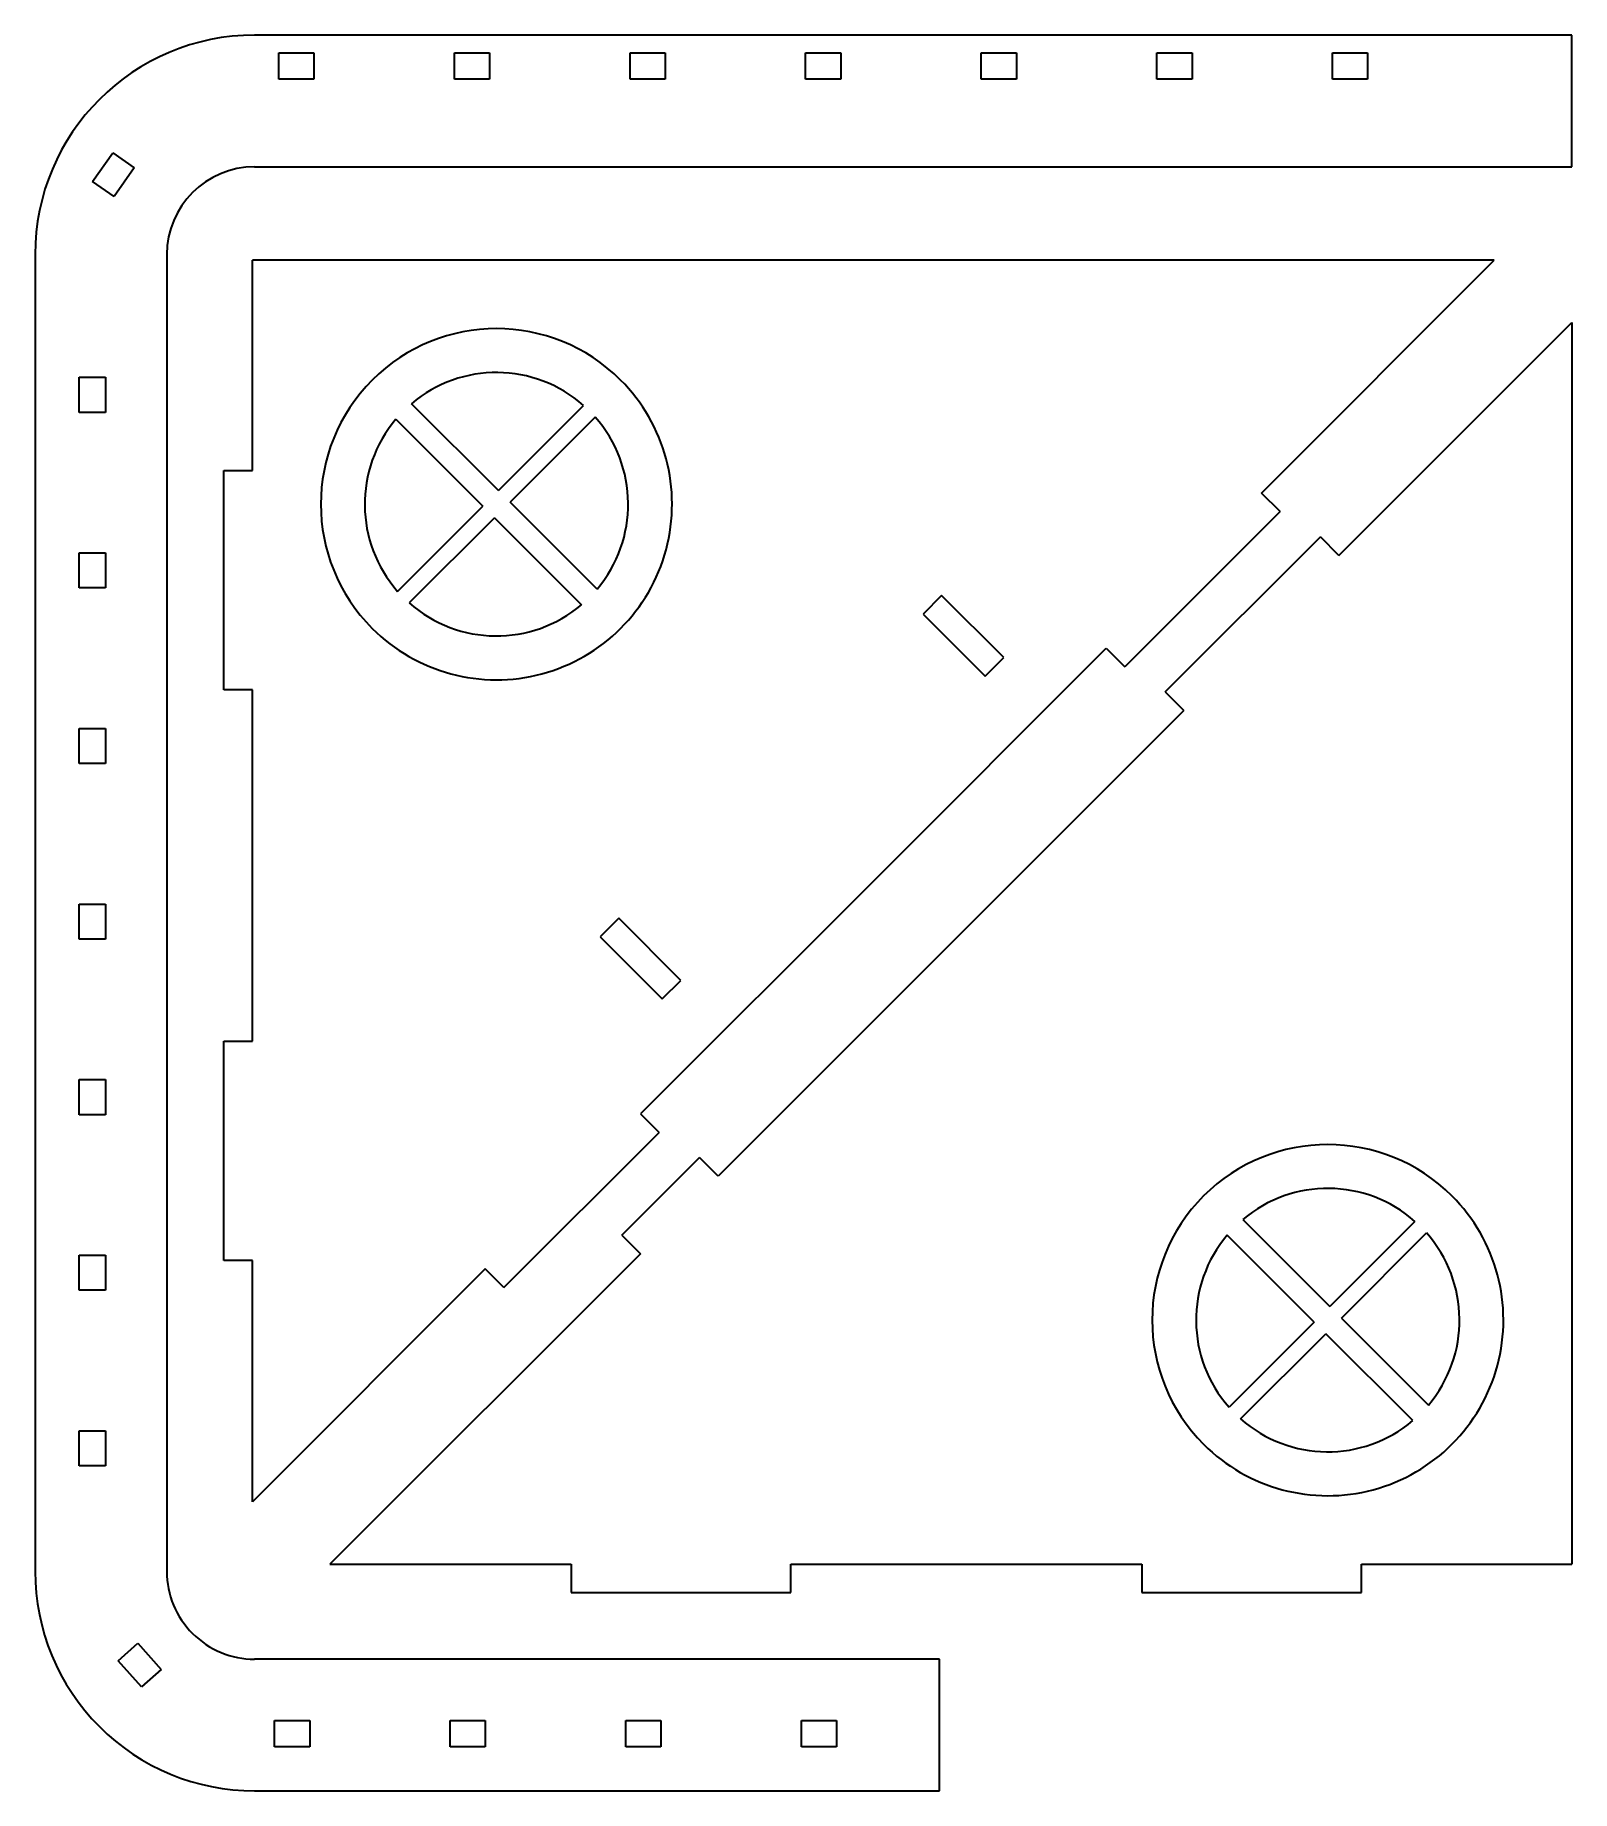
# Model space of a CAD drawing. Extents: x 4 to 354, y 2 to 402.
import ezdxf

# ---------------------------------------------------------------- set-up
doc = ezdxf.new("R2010")
doc.units = 0

msp = doc.modelspace()

# ---------------------------------------------------------------- linework, layer by layer
at = {"color": 7, "lineweight": 35}
for p, q in [((353.747894, 401.981964), (53.74789, 401.981964)), ((353.747894, 371.981964), (353.747894, 401.981964)), ((53.74789, 371.981964), (353.747894, 371.981964)), ((3.747891, 351.981964), (3.747891, 51.981956)), ((33.74789, 351.981964), (33.74789, 51.981956)), ((336.074188, 350.690521), (53.23148, 350.690521)), ((53.23148, 302.790833), (53.23148, 350.690521)), ((283.041168, 297.657501), (336.074188, 350.690521)), ((300.705994, 283.459717), (353.738983, 336.492737)), ((353.738983, 336.492737), (353.738983, 53.650028)), ((109.257133, 298.200409), (89.443542, 318.013977)), ((109.257133, 298.200409), (128.661087, 317.60437)), ((85.908012, 314.478455), (105.721596, 294.664856)), ((131.312744, 314.952728), (111.908783, 295.548737)), ((46.731476, 252.790833), (46.73148, 302.790833)), ((86.317635, 275.260895), (105.721596, 294.664856)), ((108.373245, 292.013214), (88.969284, 272.609253)), ((108.373245, 292.013214), (128.186844, 272.199615)), ((131.722382, 275.735168), (111.908783, 295.548737)), ((287.283813, 293.414856), (251.928482, 258.05954)), ((261.108002, 252.347031), (296.463348, 287.702362)), ((224.351318, 260.180847), (210.209183, 274.322998)), ((194.652832, 209.269165), (247.685837, 262.302185)), ((53.23148, 172.790833), (53.231483, 252.790833)), ((212.317642, 195.071381), (265.350647, 248.104385)), ((194.652832, 209.269165), (141.619827, 156.23616)), ((212.317642, 195.071381), (159.284637, 142.038376)), ((46.73148, 122.79084), (46.731476, 172.790833)), ((110.507126, 116.638176), (145.862473, 151.993515)), ((137.364319, 128.603348), (155.041992, 146.281021)), ((278.78363, 132.14093), (298.597229, 112.327332)), ((295.061707, 108.791794), (275.248108, 128.605392)), ((318.00119, 131.731293), (298.597229, 112.327332)), ((301.248871, 109.675682), (320.652832, 129.079636)), ((141.606964, 124.360703), (70.896286, 53.650028)), ((53.23148, 67.847809), (53.23148, 122.790833)), ((106.264488, 120.880821), (53.23148, 67.847809)), ((295.061707, 108.791794), (275.657715, 89.387833)), ((301.248871, 109.675682), (321.062469, 89.862091)), ((278.309387, 86.736183), (297.713348, 106.140144)), ((317.526917, 86.326561), (297.713348, 106.140144)), ((70.896286, 53.650028), (125.83931, 53.650028)), ((175.83931, 53.650028), (255.83931, 53.650032)), ((305.839325, 53.650028), (353.738983, 53.650028)), ((125.839317, 47.150028), (175.83931, 47.150024)), ((255.83931, 47.150024), (305.839294, 47.150028)), ((209.747894, 31.981956), (53.74789, 31.981956)), ((209.747894, 1.981957), (209.747894, 31.981956)), ((53.74789, 1.981957), (209.747894, 1.981957))]:
    msp.add_line(p, q, dxfattribs=at)
at = {"color": 7, "lineweight": 35, "ltscale": 0.2}
for p, q in [((59.23362, 397.981964), (67.23362, 397.981964)), ((99.23362, 397.981964), (107.23362, 397.981964)), ((139.233627, 397.981964), (147.233627, 397.981964)), ((179.233627, 397.981964), (187.233627, 397.981964)), ((219.233627, 397.981964), (227.233627, 397.981964)), ((259.233612, 397.981964), (267.233612, 397.981964)), ((299.233612, 397.981964), (307.233612, 397.981964)), ((67.23362, 391.981964), (59.23362, 391.981964)), ((107.23362, 391.981964), (99.23362, 391.981964)), ((147.233627, 391.981964), (139.233627, 391.981964)), ((187.233627, 391.981964), (179.233627, 391.981964)), ((227.233627, 391.981964), (219.233627, 391.981964)), ((267.233612, 391.981964), (259.233612, 391.981964)), ((307.233612, 391.981964), (299.233612, 391.981964)), ((16.836693, 368.610992), (21.413082, 375.172729)), ((26.3344, 371.740448), (21.758011, 365.17868)), ((13.747891, 316.026215), (13.747891, 324.026215)), ((19.74789, 324.026215), (19.74789, 316.026215)), ((13.747891, 276.026215), (13.747891, 284.026215)), ((19.74789, 284.026215), (19.74789, 276.026215)), ((13.747891, 236.02623), (13.747891, 244.02623)), ((19.74789, 244.02623), (19.74789, 236.02623)), ((13.747891, 196.02623), (13.747891, 204.02623)), ((19.74789, 204.02623), (19.74789, 196.02623)), ((13.747891, 156.02623), (13.747891, 164.02623)), ((19.74789, 164.02623), (19.74789, 156.02623)), ((13.747891, 116.026222), (13.747891, 124.026222)), ((19.74789, 124.026222), (19.74789, 116.026222)), ((13.747891, 76.026222), (13.747891, 84.026222)), ((19.74789, 84.026222), (19.74789, 76.026222)), ((27.14542, 35.636742), (32.463951, 29.660688)), ((27.981911, 25.671791), (22.66338, 31.647844)), ((58.278366, 17.981956), (66.278366, 17.981956)), ((98.278366, 17.981956), (106.278366, 17.981956)), ((138.278366, 17.981956), (146.278366, 17.981956)), ((178.278366, 17.981956), (186.278366, 17.981956)), ((66.278366, 11.981957), (58.278366, 11.981957)), ((106.278366, 11.981957), (98.278366, 11.981957)), ((146.278366, 11.981957), (138.278366, 11.981957)), ((186.278366, 11.981957), (178.278366, 11.981957))]:
    msp.add_line(p, q, dxfattribs=at)
at = {"color": 7, "lineweight": 35, "ltscale": 0.15}
for p, q in [((59.23362, 391.981964), (59.23362, 397.981964)), ((67.23362, 397.981964), (67.23362, 391.981964)), ((99.23362, 391.981964), (99.23362, 397.981964)), ((107.23362, 397.981964), (107.23362, 391.981964)), ((139.233627, 391.981964), (139.233627, 397.981964)), ((147.233627, 397.981964), (147.233627, 391.981964)), ((179.233627, 391.981964), (179.233627, 397.981964)), ((187.233627, 397.981964), (187.233627, 391.981964)), ((219.233627, 391.981964), (219.233627, 397.981964)), ((227.233627, 397.981964), (227.233627, 391.981964)), ((259.233612, 391.981964), (259.233612, 397.981964)), ((267.233612, 397.981964), (267.233612, 391.981964)), ((299.233612, 391.981964), (299.233612, 397.981964)), ((307.233612, 397.981964), (307.233612, 391.981964)), ((21.413082, 375.172729), (26.3344, 371.740448)), ((21.758011, 365.17868), (16.836693, 368.610992)), ((13.747891, 324.026215), (19.74789, 324.026215)), ((19.74789, 316.026215), (13.747891, 316.026215)), ((287.283813, 293.414856), (283.041168, 297.657501)), ((13.747891, 284.026215), (19.74789, 284.026215)), ((300.705994, 283.459717), (296.463348, 287.702362)), ((19.74789, 276.026215), (13.747891, 276.026215)), ((210.209183, 274.322998), (205.966537, 270.080353)), ((220.108673, 255.938217), (224.351318, 260.180847)), ((247.685837, 262.302185), (251.928482, 258.05954)), ((261.108002, 252.347031), (265.350647, 248.104385)), ((13.747891, 244.02623), (19.74789, 244.02623)), ((19.74789, 236.02623), (13.747891, 236.02623)), ((13.747891, 204.02623), (19.74789, 204.02623)), ((136.670074, 200.78389), (132.427429, 196.541245)), ((19.74789, 196.02623), (13.747891, 196.02623)), ((146.569565, 182.399109), (150.81221, 186.641754)), ((13.747891, 164.02623), (19.74789, 164.02623)), ((19.74789, 156.02623), (13.747891, 156.02623)), ((141.619827, 156.23616), (145.862473, 151.993515)), ((159.284637, 142.038376), (155.041992, 146.281021)), ((137.364319, 128.603348), (141.606964, 124.360703)), ((13.747891, 124.026222), (19.74789, 124.026222)), ((110.507126, 116.638176), (106.264488, 120.880821)), ((19.74789, 116.026222), (13.747891, 116.026222)), ((13.747891, 84.026222), (19.74789, 84.026222)), ((19.74789, 76.026222), (13.747891, 76.026222)), ((22.66338, 31.647844), (27.14542, 35.636742)), ((32.463951, 29.660688), (27.981911, 25.671791)), ((58.278366, 11.981957), (58.278366, 17.981956)), ((66.278366, 17.981956), (66.278366, 11.981957)), ((98.278366, 11.981957), (98.278366, 17.981956)), ((106.278366, 17.981956), (106.278366, 11.981957)), ((138.278366, 11.981957), (138.278366, 17.981956)), ((146.278366, 17.981956), (146.278366, 11.981957)), ((178.278366, 11.981957), (178.278366, 17.981956)), ((186.278366, 17.981956), (186.278366, 11.981957))]:
    msp.add_line(p, q, dxfattribs=at)
at = {"color": 7, "lineweight": 35, "ltscale": 0.1625}
for p, q in [((46.73148, 302.790833), (53.23148, 302.790833)), ((53.231483, 252.790833), (46.731476, 252.790833)), ((46.731476, 172.790833), (53.23148, 172.790833)), ((53.23148, 122.790833), (46.73148, 122.79084)), ((125.83931, 53.650028), (125.839317, 47.150028)), ((175.83931, 47.150024), (175.83931, 53.650028)), ((255.83931, 53.650032), (255.83931, 47.150024)), ((305.839294, 47.150028), (305.839325, 53.650028))]:
    msp.add_line(p, q, dxfattribs=at)
at = {"color": 7, "lineweight": 35, "ltscale": 0.5}
for p, q in [((205.966537, 270.080353), (220.108673, 255.938217)), ((150.81221, 186.641754), (136.670074, 200.78389)), ((132.427429, 196.541245), (146.569565, 182.399109))]:
    msp.add_line(p, q, dxfattribs=at)
at = {"color": 7, "lineweight": 35}
for centre, radius, start, end in [((53.74789, 351.981964), 50, 90.000003, 179.999995), ((53.74789, 351.981964), 20, 90.000003, 179.999995), ((108.815186, 295.106812), 40, 45.000001, 225), ((108.815186, 295.106812), 30, 48.58332, 130.21981), ((108.815186, 295.106812), 40, 225, 45.000001), ((108.815186, 295.106812), 30, 139.78019, 221.416678), ((108.815186, 295.106812), 30, 319.780192, 41.416679), ((108.815186, 295.106812), 30, 228.583322, 310.219809), ((298.155273, 109.233734), 40, 45.000001, 225), ((298.155273, 109.233734), 40, 225, 45.000001), ((298.155273, 109.233734), 30, 48.58332, 130.21981), ((298.155273, 109.233734), 30, 139.78019, 221.416678), ((298.155273, 109.233734), 30, 319.780192, 41.416679), ((298.155273, 109.233734), 30, 228.583322, 310.219809), ((53.74789, 51.981956), 50, 179.999995, 269.999997), ((53.74789, 51.981956), 20, 179.999995, 269.999997)]:
    msp.add_arc(centre, radius, start, end, dxfattribs=at)

doc.saveas('drawing.dxf')
